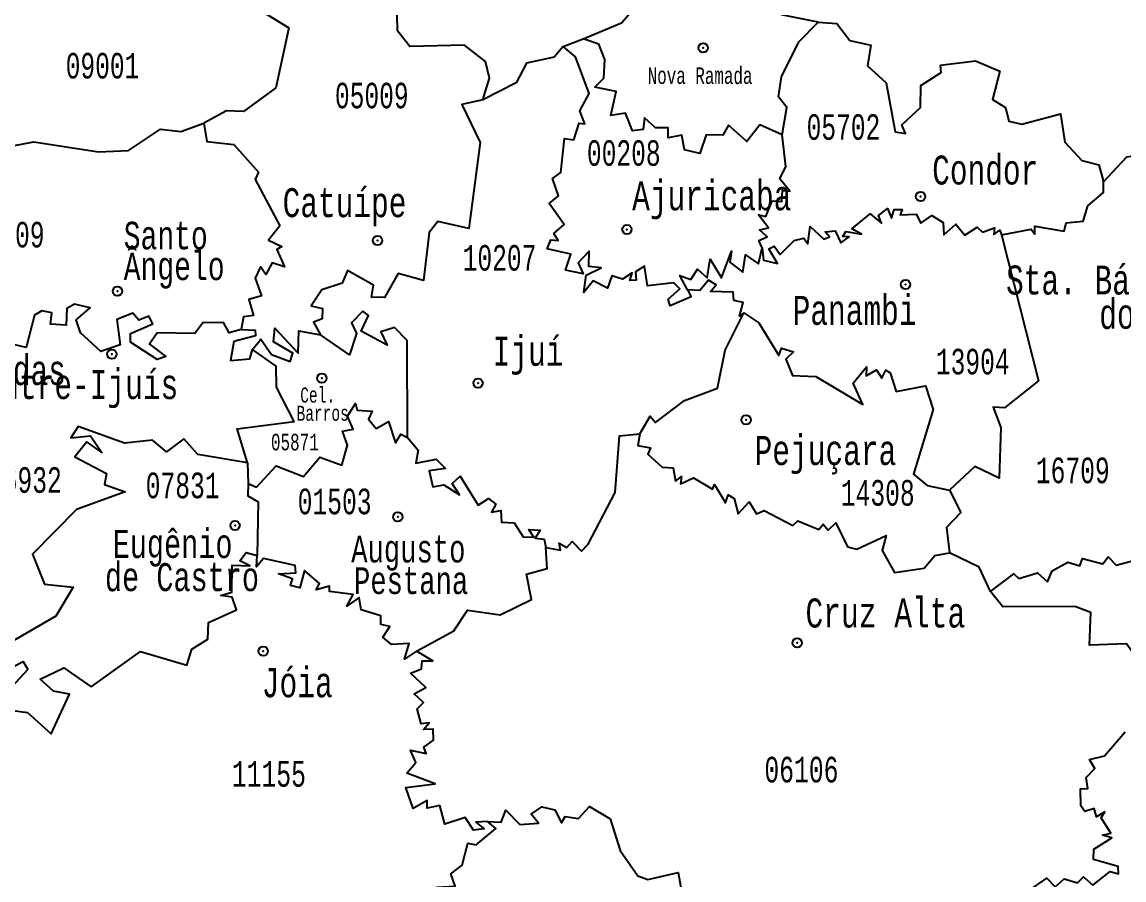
# Model space of a CAD drawing. Header units: millimetres. Extents: x 9851 to 10267, y 23387 to 23778.
# Drawn here: x 10047.2 to 10057.84, y 23436.12 to 23444.4 of the extents above; entities that cross this region are included whole.
import ezdxf
from ezdxf.enums import TextEntityAlignment as Align

# ---------------------------------------------------------------- set-up
doc = ezdxf.new("R2010")
doc.units = ezdxf.units.MM
doc.layers.add('3', color=7, linetype='Continuous')
doc.styles.add('MONOTXT', font='MONOTXT', dxfattribs={"height": 0.2})

# ---------------------------------------------------------------- blocks, each defined once
blk = doc.blocks.new('SEDE')
at = {"layer": '3', "color": 7, "linetype": 'Continuous'}
blk.add_circle((0, 0), 0.00451, dxfattribs=at)

msp = doc.modelspace()

# ---------------------------------------------------------------- linework, layer by layer
at = {"color": 7, "linetype": 'Continuous'}
for p, q in [((10054.892, 23444.401), (10054.536, 23444.47)), ((10052.426, 23444.164), (10052.621, 23444.238)), ((10049.378, 23440.147), (10049.385, 23439.946))]:
    msp.add_line(p, q, dxfattribs=at)
for points in [[(10051.653, 23443.651), (10051.715, 23443.86), (10051.679, 23444.022), (10051.475, 23444.179), (10050.946, 23444.166), (10050.826, 23444.316), (10050.824, 23444.473), (10050.722, 23444.493), (10050.572, 23444.725), (10050.622, 23444.765), (10050.406, 23444.951)], [(10052.621, 23444.238), (10052.99, 23444.395), (10053.174, 23444.602), (10053.252, 23444.871)], [(10049.354, 23444.606), (10049.778, 23444.347), (10049.652, 23443.766), (10049.341, 23443.537), (10049.176, 23443.544), (10048.956, 23443.424)], [(10054.543, 23443.311), (10054.587, 23443.576), (10054.508, 23443.68), (10054.535, 23443.871), (10054.704, 23444.211), (10054.892, 23444.401)], [(10054.892, 23444.401), (10055.072, 23444.389), (10055.195, 23444.224), (10055.399, 23444.178), (10055.366, 23443.978), (10055.546, 23443.813), (10055.635, 23443.342), (10055.733, 23443.324), (10055.7, 23443.41), (10055.879, 23443.578), (10055.883, 23443.788), (10056.079, 23443.914), (10056.073, 23443.986), (10056.412, 23444.026), (10056.645, 23443.927), (10056.575, 23443.655), (10056.701, 23443.575), (10056.733, 23443.443), (10056.857, 23443.414), (10057.231, 23443.516), (10057.272, 23443.242), (10057.437, 23443.065), (10057.603, 23443.022), (10057.647, 23442.858)], [(10052.426, 23444.164), (10052.342, 23444.061), (10052.074, 23444.005), (10051.974, 23443.814), (10051.653, 23443.651)], [(10053.627, 23441.816), (10053.665, 23441.748), (10053.46, 23441.663), (10053.442, 23441.726), (10053.556, 23441.826), (10053.497, 23441.883), (10053.243, 23441.856), (10053.213, 23442.046), (10053.125, 23441.99), (10053.134, 23441.908), (10053.072, 23441.905), (10053.094, 23441.981), (10053.002, 23441.92), (10052.899, 23441.95), (10052.855, 23441.831), (10052.716, 23441.904), (10052.626, 23441.791), (10052.65, 23441.958), (10052.795, 23442.028), (10052.677, 23442.042), (10052.68, 23442.188), (10052.571, 23442.078), (10052.622, 23441.97), (10052.449, 23442.005), (10052.502, 23442.159), (10052.272, 23442.211), (10052.307, 23442.299), (10052.379, 23442.292), (10052.339, 23442.36), (10052.436, 23442.448), (10052.292, 23442.651), (10052.384, 23442.722), (10052.324, 23442.89), (10052.405, 23442.949), (10052.441, 23443.276), (10052.531, 23443.263), (10052.582, 23443.425), (10052.638, 23443.419), (10052.589, 23443.543), (10052.68, 23443.712), (10052.546, 23444.066), (10052.426, 23444.164)], [(10054.543, 23443.311), (10054.326, 23443.408), (10054.201, 23443.247), (10054.023, 23443.405), (10053.971, 23443.308), (10053.81, 23443.313), (10053.747, 23443.133), (10053.601, 23443.169), (10053.573, 23443.309), (10053.441, 23443.284), (10053.443, 23443.381), (10053.32, 23443.379), (10053.212, 23443.476), (10053.2, 23443.363), (10053.097, 23443.352), (10053.03, 23443.521), (10052.888, 23443.5), (10052.94, 23443.73), (10052.734, 23443.773), (10052.819, 23443.859), (10052.831, 23444.039), (10052.771, 23444.189), (10052.621, 23444.238)], [(10051.653, 23443.651), (10051.45, 23443.605), (10051.627, 23443.239), (10051.515, 23442.408), (10051.218, 23442.475), (10051.133, 23442.37), (10051.078, 23441.905), (10050.834, 23441.975), (10050.703, 23441.743), (10050.577, 23441.746), (10050.594, 23441.86), (10050.344, 23442.004), (10050.292, 23441.88), (10050.095, 23441.815), (10049.993, 23441.662), (10050.103, 23441.635), (10050.1, 23441.535), (10050.017, 23441.505), (10050.083, 23441.38)], [(10046.719, 23443.404), (10046.687, 23443.369), (10046.853, 23443.192), (10046.967, 23443.173), (10047.017, 23443.292), (10047.093, 23443.202), (10047.314, 23443.244), (10047.94, 23443.148), (10048.229, 23443.161), (10048.539, 23443.368), (10048.735, 23443.346), (10048.956, 23443.424)], [(10048.956, 23443.424), (10048.987, 23443.248), (10049.247, 23443.219), (10049.486, 23442.953), (10049.451, 23442.881), (10049.692, 23442.433), (10049.58, 23442.295), (10049.711, 23442.235), (10049.662, 23442.206), (10049.737, 23442.039), (10049.617, 23442.078), (10049.555, 23441.965), (10049.505, 23442.037), (10049.451, 23441.93), (10049.513, 23441.758), (10049.39, 23441.723), (10049.436, 23441.569), (10049.341, 23441.555), (10049.317, 23441.433)], [(10054.35, 23442.222), (10054.318, 23442.291), (10054.397, 23442.327), (10054.323, 23442.396), (10054.412, 23442.414), (10054.313, 23442.541), (10054.384, 23442.525), (10054.445, 23442.674), (10054.54, 23442.67), (10054.547, 23442.776), (10054.617, 23442.77), (10054.519, 23442.889), (10054.577, 23443.006), (10054.543, 23443.311)], [(10057.647, 23442.858), (10057.873, 23443.1), (10058.199, 23443.156)], [(10056.66, 23442.347), (10056.947, 23442.403), (10056.983, 23442.352), (10056.983, 23442.431), (10057.268, 23442.381), (10057.285, 23442.462), (10057.45, 23442.48), (10057.494, 23442.626), (10057.647, 23442.756), (10057.647, 23442.858)], [(10054.35, 23442.222), (10054.362, 23442.104), (10054.497, 23442.071), (10054.415, 23442.211), (10054.465, 23442.238), (10054.523, 23442.158), (10054.66, 23442.291), (10054.752, 23442.316), (10054.79, 23442.26), (10054.813, 23442.429), (10054.944, 23442.305), (10055, 23442.327), (10054.958, 23442.377), (10055.055, 23442.385), (10055.11, 23442.27), (10055.19, 23442.328), (10055.128, 23442.331), (10055.157, 23442.38), (10055.309, 23442.353), (10055.216, 23442.404), (10055.394, 23442.55), (10055.501, 23442.461), (10055.474, 23442.533), (10055.559, 23442.6), (10055.598, 23442.507), (10055.626, 23442.593), (10055.703, 23442.592), (10055.683, 23442.54), (10055.836, 23442.547), (10055.881, 23442.461), (10055.99, 23442.533), (10056.099, 23442.466), (10056.103, 23442.348), (10056.221, 23442.451), (10056.307, 23442.343), (10056.425, 23442.421), (10056.478, 23442.373), (10056.593, 23442.416), (10056.588, 23442.351), (10056.644, 23442.393), (10056.66, 23442.347)], [(10056.66, 23442.347), (10057.018, 23440.937), (10056.689, 23440.676), (10056.581, 23440.682), (10056.654, 23440.486), (10056.64, 23439.997), (10056.405, 23440.109), (10056.159, 23439.883)], [(10053.627, 23441.816), (10053.556, 23441.956), (10053.662, 23441.917), (10053.724, 23442.014), (10053.819, 23441.932), (10053.849, 23442.112), (10053.958, 23441.933), (10054.054, 23442.188), (10054.037, 23442.083), (10054.163, 23441.988), (10054.189, 23442.153), (10054.314, 23442.068), (10054.35, 23442.222)], [(10054.174, 23441.593), (10054.131, 23441.563), (10054.167, 23441.693), (10054.075, 23441.712), (10054.07, 23441.793), (10053.852, 23441.8), (10053.904, 23441.864), (10053.83, 23441.91), (10053.749, 23441.809), (10053.627, 23441.816)], [(10049.317, 23441.433), (10049.202, 23441.402), (10049.148, 23441.502), (10048.947, 23441.498), (10048.869, 23441.396), (10048.505, 23441.401), (10048.432, 23441.293), (10048.591, 23441.172), (10048.506, 23441.145), (10048.247, 23441.31), (10048.249, 23441.393), (10048.463, 23441.487), (10048.425, 23441.563), (10048.33, 23441.522), (10048.272, 23441.591), (10048.115, 23441.53), (10048.148, 23441.285), (10047.963, 23441.222), (10047.766, 23441.401), (10047.725, 23441.528), (10047.859, 23441.643), (10047.708, 23441.677), (10047.633, 23441.635), (10047.627, 23441.476), (10047.477, 23441.484), (10047.49, 23441.595), (10047.392, 23441.614), (10047.321, 23441.57), (10047.242, 23441.258), (10047.077, 23441.299)], [(10050.924, 23440.389), (10050.92, 23441.326), (10050.797, 23441.452), (10050.667, 23441.41), (10050.727, 23441.281), (10050.477, 23441.417), (10050.546, 23441.568), (10050.492, 23441.61), (10050.384, 23441.498), (10050.432, 23441.395), (10050.363, 23441.19), (10050.083, 23441.38)], [(10053.169, 23440.425), (10053.269, 23440.596), (10053.32, 23440.536), (10053.601, 23440.746), (10053.918, 23440.866), (10053.994, 23441.234), (10054.174, 23441.593)], [(10054.174, 23441.593), (10054.318, 23441.496), (10054.51, 23441.181), (10054.536, 23441.252), (10054.654, 23441.216), (10054.58, 23441.147), (10054.642, 23440.99), (10054.867, 23440.98), (10055.321, 23440.708), (10055.229, 23440.914), (10055.356, 23441.073), (10055.354, 23440.985), (10055.453, 23441.045), (10055.505, 23440.962), (10055.544, 23441.04), (10055.586, 23441.014), (10055.643, 23440.833), (10055.926, 23440.888), (10056, 23440.661), (10055.81, 23440.035), (10055.942, 23439.926), (10056.159, 23439.883)], [(10049.317, 23441.433), (10049.452, 23441.428), (10049.457, 23441.373), (10049.245, 23441.317), (10049.214, 23441.134), (10049.4, 23441.15), (10049.427, 23441.24)], [(10049.427, 23441.24), (10049.507, 23441.34), (10049.611, 23441.191), (10049.791, 23441.123), (10049.817, 23441.203), (10049.629, 23441.313), (10049.642, 23441.446), (10049.869, 23441.203), (10049.875, 23441.42), (10050.083, 23441.38)], [(10049.378, 23440.147), (10049.278, 23440.474), (10049.83, 23440.545), (10049.66, 23440.876), (10049.657, 23441.079), (10049.427, 23441.24)], [(10049.385, 23439.946), (10049.465, 23439.912), (10049.654, 23440.116), (10049.92, 23440.014), (10050.076, 23440.201), (10050.291, 23440.123), (10050.345, 23440.315), (10050.297, 23440.453), (10050.4, 23440.47), (10050.345, 23440.595), (10050.421, 23440.719), (10050.439, 23440.653), (10050.583, 23440.646), (10050.546, 23440.566), (10050.621, 23440.477), (10050.742, 23440.544), (10050.809, 23440.338), (10050.858, 23440.424), (10050.924, 23440.389)], [(10049.378, 23440.147), (10048.898, 23440.225), (10048.763, 23440.378), (10048.596, 23440.251), (10048.462, 23440.366), (10048.19, 23440.337), (10047.742, 23440.495), (10047.672, 23440.388), (10047.862, 23440.405), (10047.972, 23440.246), (10047.826, 23440.347), (10047.711, 23440.204), (10048.018, 23440.043), (10047.996, 23439.938), (10048.196, 23439.867), (10047.728, 23439.695), (10047.303, 23439.263), (10047.418, 23438.974), (10047.694, 23438.946), (10047.526, 23438.664), (10047.12, 23438.43), (10046.97, 23438.199)], [(10052.26, 23439.328), (10052.402, 23439.301), (10052.388, 23439.37), (10052.464, 23439.328), (10052.514, 23439.385), (10052.605, 23439.294), (10052.67, 23439.361), (10052.93, 23439.86), (10052.973, 23440.406), (10053.169, 23440.425)], [(10053.169, 23440.425), (10053.148, 23440.313), (10053.27, 23440.29), (10053.247, 23440.23), (10053.383, 23440.104), (10053.489, 23440.096), (10053.513, 23439.969), (10053.57, 23440.014), (10053.562, 23439.943), (10053.687, 23440), (10053.871, 23439.893), (10053.89, 23439.938), (10053.996, 23439.761), (10054.021, 23439.838), (10054.08, 23439.803), (10054.118, 23439.653), (10054.224, 23439.77), (10054.295, 23439.653), (10054.368, 23439.686), (10054.645, 23439.54), (10054.694, 23439.586), (10054.896, 23439.501), (10054.938, 23439.555), (10054.987, 23439.495), (10055.06, 23439.567), (10055.173, 23439.336), (10055.264, 23439.313), (10055.547, 23439.444), (10055.509, 23439.298), (10055.629, 23439.088), (10055.915, 23439.128), (10056.019, 23439.251), (10056.16, 23439.277)], [(10050.924, 23440.389), (10051.027, 23440.268), (10051.006, 23440.144), (10051.201, 23440.18), (10051.292, 23440.09), (10051.134, 23440.067), (10051.168, 23439.915), (10051.275, 23439.932), (10051.425, 23439.836), (10051.357, 23439.947), (10051.433, 23440.018), (10051.605, 23439.736), (10051.706, 23439.801), (10051.777, 23439.746), (10051.736, 23439.67), (10051.826, 23439.687), (10051.833, 23439.573), (10051.954, 23439.568), (10052.042, 23439.43), (10052.144, 23439.427), (10052.095, 23439.502), (10052.207, 23439.495), (10052.156, 23439.418), (10052.243, 23439.409), (10052.26, 23439.328)], [(10049.385, 23439.946), (10049.382, 23439.827), (10049.48, 23439.768), (10049.472, 23439.252)], [(10056.159, 23439.883), (10056.27, 23439.667), (10056.13, 23439.523), (10056.16, 23439.277)], [(10046.97, 23437.845), (10046.967, 23437.775), (10047.255, 23437.736), (10047.482, 23437.53), (10047.658, 23437.911), (10047.505, 23437.94), (10047.376, 23438.058), (10047.605, 23438.166), (10047.867, 23437.984), (10048.345, 23438.324), (10048.793, 23438.193), (10048.84, 23438.346), (10048.994, 23438.442), (10049.003, 23438.603), (10049.272, 23438.726), (10049.23, 23438.849), (10049.12, 23438.865), (10049.226, 23438.897), (10049.229, 23439.159), (10049.4, 23439.152), (10049.303, 23439.199), (10049.365, 23439.28), (10049.472, 23439.252)], [(10051.011, 23438.327), (10050.895, 23438.249), (10050.939, 23438.403), (10050.771, 23438.391), (10050.687, 23438.464), (10050.753, 23438.565), (10050.667, 23438.586), (10050.665, 23438.669), (10050.477, 23438.726), (10050.458, 23438.844), (10050.337, 23438.763), (10050.398, 23438.873), (10050.17, 23438.902), (10050.171, 23438.955), (10050.041, 23438.921), (10050.073, 23438.98), (10049.929, 23439.106), (10049.883, 23438.939), (10049.795, 23438.962), (10049.813, 23439.025), (10049.678, 23439.075), (10049.845, 23439.085), (10049.84, 23439.156), (10049.534, 23439.222), (10049.467, 23439.143), (10049.472, 23439.252)], [(10051.011, 23438.327), (10051.372, 23438.525), (10051.504, 23438.724), (10051.818, 23438.677), (10052.123, 23438.825), (10052.074, 23439.07), (10052.274, 23439.127), (10052.26, 23439.328)], [(10056.554, 23438.903), (10056.446, 23439.14), (10056.16, 23439.277)], [(10056.554, 23438.903), (10056.78, 23439.075), (10056.829, 23439.03), (10057.008, 23439.083), (10057.106, 23438.997), (10057.15, 23439.102), (10057.301, 23439.186), (10057.418, 23439.151), (10057.444, 23439.223), (10057.64, 23439.172), (10057.691, 23439.237), (10057.77, 23439.159), (10057.914, 23439.196)], [(10058.353, 23437.977), (10058.012, 23438.199), (10057.87, 23438.399), (10057.512, 23438.386), (10057.524, 23438.7), (10057.37, 23438.76), (10056.673, 23438.757), (10056.554, 23438.903)], [(10051.698, 23436.683), (10051.585, 23436.676), (10051.663, 23436.613), (10051.56, 23436.6), (10051.48, 23436.721), (10051.285, 23436.658), (10051.237, 23436.837), (10051.113, 23436.813), (10051.113, 23436.887), (10050.98, 23436.807), (10050.909, 23437.012), (10051.19, 23437.045), (10050.916, 23437.149), (10051.003, 23437.253), (10050.954, 23437.37), (10051.103, 23437.34), (10051.082, 23437.399), (10051.176, 23437.468), (10051.171, 23437.573), (10051.079, 23437.571), (10051.134, 23437.634), (10051.055, 23437.625), (10051.017, 23437.772), (10051.077, 23437.831), (10050.987, 23437.916), (10051.101, 23437.976), (10050.952, 23438.116), (10051.058, 23438.157), (10051.067, 23438.235), (10051.17, 23438.235), (10051.011, 23438.327)], [(10046.97, 23438.199), (10047.031, 23438.135), (10047.212, 23438.227), (10047.256, 23438.15), (10046.97, 23437.845)], [(10056.923, 23436.015), (10057.101, 23436.135), (10057.18, 23436.051), (10057.267, 23436.13), (10057.395, 23436.091), (10057.455, 23436.149), (10057.544, 23436.068), (10057.712, 23436.199), (10057.792, 23436.178), (10057.787, 23436.249), (10057.55, 23436.316), (10057.555, 23436.416), (10057.727, 23436.525), (10057.638, 23436.551), (10057.717, 23436.57), (10057.624, 23436.718), (10057.661, 23436.777), (10057.58, 23436.729), (10057.558, 23436.807), (10057.468, 23436.778), (10057.428, 23436.833), (10057.426, 23436.997), (10057.496, 23437), (10057.479, 23437.108), (10057.562, 23437.193), (10057.51, 23437.281), (10057.658, 23437.318), (10057.857, 23437.547)], [(10051.698, 23436.683), (10051.83, 23436.677), (10051.873, 23436.792), (10052.008, 23436.655), (10052.188, 23436.666), (10052.117, 23436.753), (10052.223, 23436.824), (10052.348, 23436.794), (10052.413, 23436.671), (10052.448, 23436.73), (10052.577, 23436.712), (10052.681, 23436.828), (10052.883, 23436.709), (10052.978, 23436.403), (10053.15, 23436.158), (10053.247, 23436.124), (10053.54, 23436.192), (10053.58, 23435.956)], [(10047.442, 23435.491), (10047.858, 23435.525), (10048.101, 23435.696), (10048.503, 23435.544), (10048.87, 23435.86), (10049.24, 23435.841), (10049.426, 23435.969), (10049.812, 23435.746), (10050.24, 23435.725), (10050.589, 23435.391), (10050.573, 23435.471), (10050.754, 23435.762), (10051.229, 23435.809), (10051.171, 23435.922), (10051.207, 23436.048), (10051.385, 23436.058), (10051.342, 23436.179), (10051.452, 23436.262), (10051.506, 23436.474), (10051.588, 23436.456), (10051.778, 23436.615), (10051.698, 23436.683)]]:
    msp.add_lwpolyline(points, dxfattribs=at)
for p in [(10053.78, 23444.152), (10055.88, 23442.716), (10053.044, 23442.399), (10050.635, 23442.293), (10048.122, 23441.802), (10055.735, 23441.868), (10048.069, 23441.196), (10050.097, 23440.963), (10051.605, 23440.916), (10054.194, 23440.56), (10050.83, 23439.624), (10049.258, 23439.541), (10054.688, 23438.407), (10049.53, 23438.327)]:
    msp.add_point(p, dxfattribs=at)

# ---------------------------------------------------------------- block references
for p, xscale, yscale, zscale, rotation in [((10053.78, 23444.152), 10.00001441212122, 10.00001441212122, 10, 356.717578709774), ((10055.88, 23442.716), 9.9999778822845, 9.9999778822845, 10, 356.7776947497044), ((10053.044, 23442.399), 10, 10, 10, 356.636860809233), ((10050.635, 23442.293), 9.99998735392332, 9.99998735392332, 10, 356.5211261551864), ((10055.735, 23441.868), 9.999982884820131, 9.999982884820131, 10, 356.7488353643166), ((10048.122, 23441.802), 10.00001244190498, 10.00001244190498, 10, 356.3893481686901), ((10048.069, 23441.196), 9.999988833757657, 9.999988833757657, 10, 356.370358602038), ((10050.097, 23440.963), 10, 10, 10, 356.4596474341811), ((10051.605, 23440.916), 10.00000000000001, 10.00000000000001, 10.00000000000001, 356.5296805614005), ((10054.194, 23440.56), 9.999987355766477, 9.999987355766477, 10, 356.6419370267124), ((10050.83, 23439.624), 10, 10, 10, 356.4580496624921), ((10049.258, 23439.541), 10, 10, 10, 356.381326316503), ((10054.688, 23438.407), 10.00001287265943, 10.00001287265943, 10, 356.6077353052459), ((10049.53, 23438.327), 10, 10, 10, 356.3607391196129)]:
    msp.add_blockref('SEDE', p, dxfattribs=dict(at, xscale=xscale, yscale=yscale, zscale=zscale, rotation=rotation))

# ---------------------------------------------------------------- texts
at = {"color": 7, "linetype": 'Continuous', "style": 'MONOTXT'}
for s, height, width, p in [('09001', 0.2465, 0.666667, (10047.978, 23443.98)), ('Nova Ramada', 0.15949, 0.666667, (10053.75, 23443.89)), ('05009', 0.2465, 0.666667, (10050.579, 23443.692)), ('05702', 0.2466, 0.66667, (10055.135, 23443.388)), ('00208', 0.2467, 0.66667, (10053.013, 23443.137)), ('17509', 0.2468, 0.666667, (10047.062, 23442.349)), ('10207', 0.2469, 0.666659, (10051.813, 23442.125)), ('13904', 0.2471, 0.666667, (10056.384, 23441.123)), ('05871', 0.16, 0.666661, (10049.836, 23440.346)), ('16709', 0.2474, 0.666659, (10057.35, 23440.073)), ('06932', 0.2474, 0.666667, (10047.228, 23439.98)), ('07831', 0.2474, 0.66667, (10048.752, 23439.928)), ('14308', 0.2474, 0.66667, (10055.466, 23439.856)), ('01503', 0.2474, 0.666663, (10050.22, 23439.773)), ('11155', 0.2481, 0.666667, (10049.585, 23437.141)), ('06106', 0.248, 0.666663, (10054.729, 23437.184))]:
    msp.add_text(s, height=height, dxfattribs=dict(at, width=width)).set_placement(p, align=Align.MIDDLE)
for s, height, width, p in [('Condor', 0.2796, 0.705879, (10055.992, 23442.833)), ('Ajuricaba', 0.2797, 0.705886, (10053.094, 23442.584)), ('Iju%%237', 0.2801, 0.705884, (10051.746, 23441.083)), ('Cruz Alta', 0.2808, 0.70588, (10054.768, 23438.556)), ('J%%243ia', 0.2808, 0.705881, (10049.516, 23437.883))]:
    msp.add_text(s, height=height, dxfattribs=dict(at, width=width)).set_placement(p)
at = {"color": 7, "linetype": 'Continuous', "style": 'MONOTXT', "width": 0.705877}
msp.add_text('Catu%%237pe', height=0.27971, dxfattribs=at).set_placement((10050.914, 23442.518), align=Align.RIGHT)
at = {"color": 7, "linetype": 'Continuous', "style": 'MONOTXT', "width": 0.705889}
for s, p in [('Santo ', (10048.183, 23442.207)), ('%%194ngelo', (10048.183, 23441.91))]:
    msp.add_text(s, height=0.2658, rotation=359.9982, dxfattribs=at).set_placement(p)
at = {"color": 7, "linetype": 'Continuous', "style": 'MONOTXT', "width": 0.705879}
for s, height, p in [('Sta. B%%225rbara ', 0.27968, (10058.927, 23441.771)), ('do Sul', 0.2797, (10058.631, 23441.44))]:
    msp.add_text(s, height=height, rotation=359.9996, dxfattribs=at).set_placement(p, align=Align.RIGHT)
at = {"color": 7, "linetype": 'Continuous', "style": 'MONOTXT'}
for s, height, width, p in [('Panambi', 0.2799, 0.705886, (10055.841, 23441.758)), ('Entre-Iju%%237s', 0.2801, 0.705876, (10048.71, 23441.042))]:
    msp.add_text(s, height=height, dxfattribs=dict(at, width=width)).set_placement(p, align=Align.TOP_RIGHT)
at = {"color": 7, "linetype": 'Continuous', "style": 'MONOTXT', "width": 0.705878}
msp.add_text('Vit%%243ria das ', height=0.27966, rotation=359.9996, dxfattribs=at).set_placement((10045.745, 23441.177), align=Align.TOP_LEFT)
at = {"color": 7, "linetype": 'Continuous', "style": 'MONOTXT'}
for s, height, rotation, width, p in [('Cel. ', 0.1456, 359.9986, 0.666641, (10050.098, 23440.873)), ('Barros', 0.1456, 359.9986, 0.666641, (10050.105, 23440.697)), ('Augusto ', 0.258, 359.9983, 0.705886, (10051.011, 23439.442)), ('Pestana', 0.258, 359.9983, 0.705886, (10050.959, 23439.137))]:
    msp.add_text(s, height=height, rotation=rotation, dxfattribs=dict(at, width=width)).set_placement(p, align=Align.TOP_CENTER)
at = {"color": 7, "linetype": 'Continuous', "style": 'MONOTXT', "width": 0.705882}
msp.add_text('Peju%%231ara', height=0.28026, dxfattribs=at).set_placement((10054.276, 23440.405), align=Align.TOP_LEFT)
at = {"color": 7, "linetype": 'Continuous', "style": 'MONOTXT', "width": 0.70589}
for s, height, p in [('Eug%%234nio ', 0.27069, (10049.399, 23439.498)), ('de Castro', 0.2707, (10049.49, 23439.178))]:
    msp.add_text(s, height=height, rotation=359.9983, dxfattribs=at).set_placement(p, align=Align.TOP_RIGHT)

doc.saveas('drawing.dxf')
